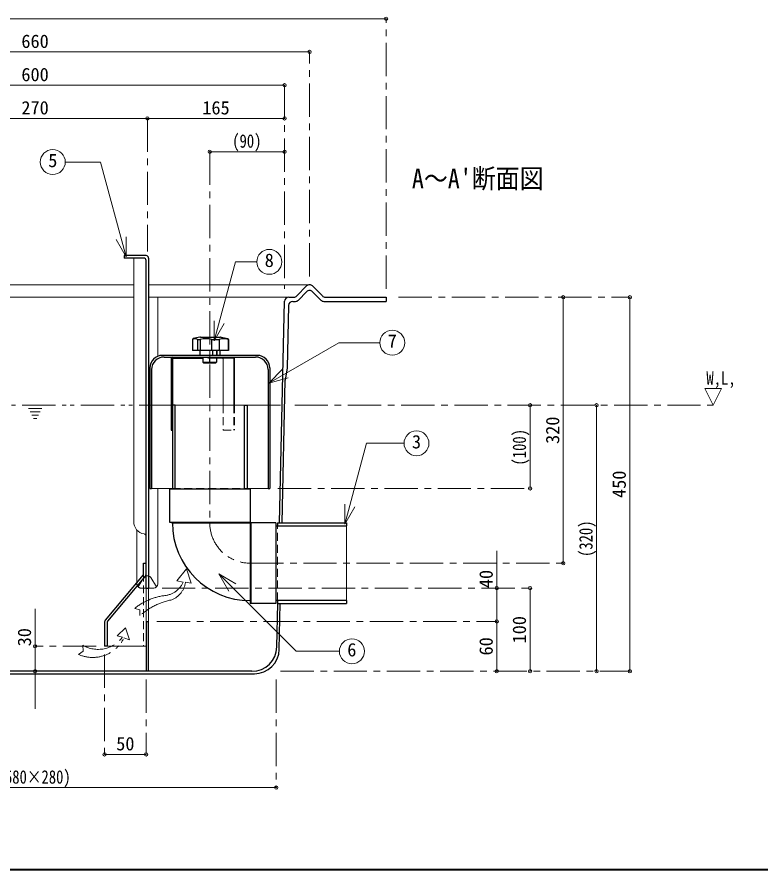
# Model space of a CAD drawing. Units: millimetres at full size, sheet at 1:8; some dimension numbers follow another scale. Extents: x -1685 to 1555, y -1115 to 1133.
# Drawn here: x -991 to -97, y -1115 to -89 of the extents above; entities that cross this region are included whole.
import ezdxf
from ezdxf.enums import TextEntityAlignment as Align

# ---------------------------------------------------------------- set-up
doc = ezdxf.new("R2010")
doc.units = ezdxf.units.MM
doc.header["$LTSCALE"] = 8
doc.header["$PDMODE"] = 32
doc.header["$PDSIZE"] = 4
for name, pattern in [('CHAIN1', [8, 5, -1, 1, -1]), ('DASHED1', [1.8, 1.2, -0.6]), ('DOUBLE_CHAIN1', [8.8, 5, -1, 0.6, -0.6, 0.6, -1])]:
    doc.linetypes.add(name, pattern=pattern)
doc.layers.add('0-0_ﾚｲﾔ1', color=4, linetype='Continuous', lineweight=9)
doc.styles.add('ＭＳ ゴシック', font='')
doc.styles.get('ＭＳ ゴシック').set_extended_font_data('MS Gothic')

msp = doc.modelspace()

# ---------------------------------------------------------------- linework, layer by layer
at = {"layer": '0-0_ﾚｲﾔ1'}
for p, q in [((-547.576, -90.982), (-1391.576, -90.982)), ((-639.576, -130.982), (-1299.576, -130.982)), ((-669.576, -170.982), (-1269.576, -170.982)), ((-834.576, -210.982), (-1104.576, -210.982)), ((-669.576, -210.982), (-834.576, -210.982)), ((-669.576, -250.982), (-759.576, -250.982)), ((-1088.076, -410.982), (-851.076, -410.982)), ((-833.076, -410.982), (-639.576, -410.982)), ((-1088.076, -425.982), (-851.076, -425.982)), ((-664.686, -425.982), (-833.076, -425.982)), ((-821.988, -496.992), (-821.988, -425.982)), ((-334.576, -745.982), (-334.576, -425.982)), ((-254.576, -875.982), (-254.576, -425.982)), ((-731.331, -499.482), (-748.956, -499.482)), ((-743.571, -500.232), (-743.571, -555.982)), ((-730.581, -500.232), (-730.581, -555.982)), ((-729.831, -499.482), (-729.831, -555.982)), ((-374.576, -655.982), (-374.576, -555.982)), ((-294.576, -555.982), (-294.576, -875.982)), ((-829.576, -655.982), (-804.576, -655.982)), ((-821.988, -770.982), (-821.988, -655.982)), ((-689.576, -655.982), (-714.576, -655.982)), ((-847.165, -706.083), (-847.165, -768.966)), ((-414.576, -815.982), (-414.576, -730.982)), ((-823.452, -774.517), (-830.318, -763.361)), ((-826.988, -775.982), (-833.076, -775.982)), ((-374.576, -775.982), (-374.576, -875.982)), ((-969.576, -800.982), (-969.576, -920.982)), ((-414.576, -875.982), (-414.576, -815.982)), ((-836.076, -975.982), (-886.076, -975.982)), ((-679.576, -1015.982), (-1259.576, -1015.982))]:
    msp.add_line(p, q, dxfattribs=at)
at = {"layer": '0-0_ﾚｲﾔ1', "linetype": 'CHAIN1'}
for p, q in [((-547.576, -415.982), (-547.576, -90.982)), ((-639.576, -400.982), (-639.576, -130.982)), ((-669.576, -170.982), (-669.576, -415.982)), ((-834.576, -210.982), (-834.576, -370.982)), ((-759.576, -250.982), (-759.576, -697.445)), ((-532.576, -425.982), (-254.576, -425.982)), ((-657.465, -555.982), (-154.576, -555.982)), ((-677.576, -655.982), (-374.576, -655.982)), ((-711.076, -745.982), (-334.576, -745.982)), ((-816.988, -775.982), (-374.576, -775.982)), ((-823.076, -815.982), (-414.576, -815.982)), ((-896.076, -845.982), (-969.576, -845.982)), ((-886.076, -855.982), (-886.076, -975.982)), ((-674.576, -875.982), (-254.576, -875.982)), ((-836.076, -885.982), (-836.076, -975.982)), ((-679.576, -885.982), (-679.576, -1015.982))]:
    msp.add_line(p, q, dxfattribs=at)
at = {"layer": '0-0_ﾚｲﾔ1', "color": 7, "lineweight": 18}
for p, q in [((-933.29, -263.363), (-890.78, -263.363)), ((-860.259, -377.27), (-890.78, -263.363)), ((-860.259, -377.27), (-872.259, -356.485)), ((-860.259, -377.27), (-860.259, -353.27)), ((-851.076, -378.982), (-851.076, -695.982)), ((-754.316, -478.511), (-728.848, -383.462)), ((-703.058, -383.462), (-728.848, -383.462)), ((-754.316, -478.511), (-754.316, -454.511)), ((-754.316, -478.511), (-742.316, -457.726)), ((-688.661, -529.308), (-604.524, -480.731)), ((-604.524, -480.731), (-555.177, -480.731)), ((-748.956, -499.482), (-751.326, -499.482)), ((-748.956, -497.982), (-748.956, -499.482)), ((-688.661, -529.308), (-671.691, -512.337)), ((-688.661, -529.308), (-665.479, -523.096)), ((-144.576, -535.982), (-154.576, -555.982)), ((-801.076, -555.982), (-718.076, -555.982)), ((-597.214, -699.057), (-597.214, -675.057)), ((-597.214, -699.057), (-585.214, -678.273)), ((-595.032, -790.982), (-595.032, -700.982)), ((-748.87, -758.774), (-728.085, -770.774)), ((-748.87, -758.774), (-736.87, -779.558)), ((-748.87, -758.774), (-655.682, -851.961)), ((-836.076, -775.982), (-836.076, -815.982)), ((-833.076, -775.982), (-833.076, -815.982)), ((-882.576, -845.982), (-836.076, -845.982)), ((-603.757, -851.961), (-655.682, -851.961))]:
    msp.add_line(p, q, dxfattribs=at)
at = {"layer": '0-0_ﾚｲﾔ1', "color": 5, "lineweight": 25}
for p, q in [((-862.576, -375.982), (-862.576, -378.982)), ((-836.076, -375.982), (-862.576, -375.982)), ((-839.076, -378.982), (-862.576, -378.982)), ((-833.076, -378.982), (-833.076, -775.982)), ((-836.076, -775.982), (-836.076, -381.982)), ((-654.894, -424.48), (-643.149, -412.484)), ((-643.149, -419.484), (-652.936, -429.48)), ((-624.258, -424.48), (-636.004, -412.484)), ((-626.217, -429.48), (-636.004, -419.484)), ((-675.61, -697.482), (-669.685, -430.871)), ((-664.686, -425.982), (-658.467, -425.982)), ((-620.686, -425.982), (-547.576, -425.982)), ((-547.576, -425.982), (-547.576, -430.982)), ((-659.796, -430.982), (-656.509, -430.982)), ((-622.644, -430.982), (-547.576, -430.982)), ((-780.198, -476.786), (-780.198, -489.982)), ((-771.5, -474.075), (-779.412, -475.81)), ((-774.508, -476.786), (-774.508, -489.982)), ((-770.643, -473.982), (-746.631, -473.982)), ((-757.389, -476.786), (-757.389, -489.982)), ((-745.775, -474.075), (-737.862, -475.81)), ((-737.603, -476.786), (-737.603, -489.982)), ((-737.076, -489.982), (-780.198, -489.982)), ((-771.576, -489.982), (-771.576, -495.982)), ((-756.365, -489.982), (-756.365, -495.982)), ((-751.687, -489.982), (-751.687, -495.982)), ((-751.169, -489.982), (-751.169, -495.982)), ((-747.576, -489.982), (-747.576, -495.982)), ((-702.576, -495.982), (-816.576, -495.982)), ((-814.576, -497.982), (-704.576, -497.982)), ((-806.076, -499.482), (-806.076, -585.982)), ((-804.576, -500.232), (-804.576, -656.445)), ((-803.826, -499.482), (-767.826, -499.482)), ((-767.826, -497.982), (-767.826, -503.982)), ((-759.576, -503.982), (-759.576, -499.482)), ((-751.326, -497.982), (-751.326, -503.982)), ((-831.576, -510.982), (-831.576, -655.982)), ((-829.576, -512.982), (-829.576, -655.982)), ((-767.826, -503.982), (-751.326, -503.982)), ((-751.326, -503.982), (-752.326, -504.982)), ((-689.576, -512.982), (-689.576, -655.982)), ((-687.576, -510.982), (-687.576, -655.982)), ((-672.609, -697.482), (-668.798, -525.982)), ((-801.076, -555.982), (-804.576, -555.982)), ((-801.076, -656.445), (-801.076, -555.982)), ((-718.076, -555.982), (-718.076, -656.445)), ((-806.076, -585.982), (-804.576, -585.982)), ((-831.576, -655.982), (-829.576, -655.982)), ((-808.076, -656.445), (-808.076, -696.445)), ((-808.076, -656.445), (-711.076, -656.445)), ((-711.076, -656.445), (-711.076, -794.445)), ((-689.576, -655.982), (-687.576, -655.982)), ((-808.076, -696.445), (-804.576, -697.445)), ((-808.076, -696.445), (-711.076, -696.445)), ((-804.576, -697.445), (-711.076, -697.445)), ((-711.076, -696.445), (-710.076, -697.445)), ((-710.076, -697.445), (-710.076, -794.445)), ((-680.076, -697.445), (-710.076, -697.445)), ((-680.076, -697.445), (-680.076, -794.445)), ((-678.032, -697.482), (-595.032, -697.482)), ((-678.032, -697.482), (-678.032, -700.982)), ((-595.032, -697.482), (-595.032, -700.982)), ((-680.076, -700.982), (-595.032, -700.982)), ((-839.775, -760.13), (-885.377, -814.655)), ((-836.775, -761.219), (-882.377, -815.744)), ((-836.076, -775.982), (-833.076, -775.982)), ((-680.076, -794.445), (-711.076, -794.445)), ((-595.032, -790.982), (-680.032, -790.982)), ((-678.924, -846.648), (-677.764, -794.415)), ((-678.032, -790.982), (-678.032, -794.482)), ((-678.032, -794.482), (-595.032, -794.482)), ((-675.99, -849.648), (-674.764, -794.482)), ((-595.032, -790.982), (-595.032, -794.482)), ((-886.076, -816.58), (-886.076, -845.982)), ((-883.076, -817.669), (-883.076, -845.982)), ((-836.076, -815.982), (-836.076, -875.982)), ((-836.076, -815.982), (-833.076, -815.982)), ((-833.076, -875.982), (-833.076, -815.982)), ((-882.076, -845.982), (-886.076, -845.982)), ((-1233.17, -878.982), (-705.983, -878.982)), ((-708.917, -875.982), (-1230.17, -875.982))]:
    msp.add_line(p, q, dxfattribs=at)
at = {"layer": '0-0_ﾚｲﾔ1', "linetype": 'DASHED1'}
for p, q in [((-761.946, -497.982), (-761.946, -499.482)), ((-751.326, -499.482), (-761.946, -499.482)), ((-730.581, -555.982), (-730.581, -585.982)), ((-729.831, -555.982), (-729.831, -585.982)), ((-804.576, -655.982), (-714.576, -655.982)), ((-678.032, -790.982), (-678.032, -700.982)), ((-839.076, -758.206), (-839.076, -845.982)), ((-847.165, -768.966), (-847.165, -770.982)), ((-845.7, -774.517), (-838.834, -763.361)), ((-842.165, -775.982), (-836.076, -775.982))]:
    msp.add_line(p, q, dxfattribs=at)
at = {"layer": '0-0_ﾚｲﾔ1', "linetype": 'DOUBLE_CHAIN1'}
for p, q in [((-1266.687, -555.982), (-804.576, -555.982)), ((-977.576, -559.982), (-961.576, -559.982)), ((-975.576, -563.982), (-963.576, -563.982)), ((-714.576, -555.982), (-672.465, -555.982)), ((-973.576, -567.982), (-965.576, -567.982)), ((-971.576, -571.982), (-967.576, -571.982)), ((-799.001, -767.016), (-787.531, -752.898)), ((-781.943, -769.957), (-787.531, -752.898)), ((-791.51, -768.679), (-799.001, -767.016)), ((-788.783, -768.679), (-781.943, -769.957)), ((-849.815, -800.389), (-843.706, -802.014)), ((-843.678, -808.913), (-843.706, -802.014)), ((-870.91, -833.19), (-860.764, -823.925)), ((-864.647, -834.996), (-870.91, -833.19)), ((-912.381, -844.543), (-911.938, -851.939)), ((-917.325, -855.795), (-911.938, -851.939))]:
    msp.add_line(p, q, dxfattribs=at)
at = {"layer": '0-0_ﾚｲﾔ1', "color": 1, "lineweight": 40}
msp.add_line((1555.424, -1114.982), (-1684.576, -1114.982), dxfattribs=at)
at = {"layer": '0-0_ﾚｲﾔ1', "color": 5, "lineweight": 25}
for points in [[(-664.795, -435.871), (-666.464, -510.982), (-668.798, -525.982)], [(-774.508, -476.786), (-771.076, -476.786), (-771.076, -489.982)], [(-757.389, -476.786), (-748.183, -476.786), (-748.183, -489.982)], [(-737.603, -476.786), (-737.076, -476.786), (-737.076, -489.982)], [(-767.826, -503.982), (-766.826, -504.982), (-752.326, -504.982)], [(-718.076, -555.982), (-714.576, -555.982), (-714.576, -656.445)], [(-839.076, -758.206), (-839.076, -745.982), (-836.076, -745.982)]]:
    msp.add_lwpolyline(points, dxfattribs=at)
at = {"layer": '0-0_ﾚｲﾔ1', "color": 7, "lineweight": 18}
for points in [[(-154.576, -555.982), (-164.576, -535.982), (-144.576, -535.982)], [(-597.214, -699.057), (-571.141, -601.751), (-526.053, -601.751)]]:
    msp.add_lwpolyline(points, dxfattribs=at)
at = {"layer": '0-0_ﾚｲﾔ1', "linetype": 'DASHED1'}
msp.add_lwpolyline([(-743.571, -555.982), (-743.571, -585.982), (-729.831, -585.982)], dxfattribs=at)
at = {"layer": '0-0_ﾚｲﾔ1', "linetype": 'DOUBLE_CHAIN1'}
msp.add_lwpolyline([(-862.771, -835.849), (-856.205, -838.189), (-860.764, -823.925)], dxfattribs=at)
at = {"layer": '0-0_ﾚｲﾔ1', "color": 7, "lineweight": 18}
for centre in [(-948.29, -263.363), (-688.058, -383.462), (-540.177, -480.731), (-511.053, -601.751), (-588.757, -851.961)]:
    msp.add_circle(centre, 15, dxfattribs=at)
at = {"layer": '0-0_ﾚｲﾔ1', "color": 5, "lineweight": 25}
for centre, radius, start, end in [((-839.076, -381.982), 3, 0, 90), ((-836.076, -378.982), 3, 0, 90), ((-639.576, -415.982), 5, 44.3947, 135.6053), ((-639.576, -422.982), 5, 44.3947, 135.6053), ((-664.686, -430.982), 5, 90, 178.72697), ((-658.467, -420.982), 5, 270, 315.6053), ((-656.509, -425.982), 5, 270, 315.6053), ((-622.644, -425.982), 5, 224.3947, 270), ((-620.686, -420.982), 5, 224.3947, 270), ((-659.796, -435.982), 5, 90, 178.72697), ((-779.198, -476.786), 1, 102.36697, 180), ((-777.353, -481.414), 5.432, 58.41904, 121.58096), ((-770.643, -477.982), 4, 90, 102.36697), ((-764.233, -505.492), 29.51, 76.59069, 103.40931), ((-742.893, -493.777), 17.795, 72.70582, 107.29418), ((-746.631, -477.982), 4, 77.63303, 90), ((-738.076, -476.786), 1, 0, 77.63303), ((-816.576, -510.982), 15, 90, 180), ((-814.576, -512.982), 15, 90, 180), ((-804.576, -499.482), 1.5, 90, 180), ((-803.826, -500.232), 0.75, 90, 180), ((-704.576, -512.982), 15, 0, 90), ((-702.576, -510.982), 15, 0, 90), ((-763.701, -493.013), 11.719, 249.39031, 290.60969), ((-755.451, -493.013), 11.719, 249.39031, 290.60969), ((-711.076, -697.445), 93.5, 180, 270), ((-842.076, -758.206), 3, 320.09212, 0), ((-839.076, -759.295), 3, 320.09212, 0), ((-883.076, -816.58), 3, 140.09212, 180), ((-880.076, -817.669), 3, 140.09212, 180), ((-708.917, -845.982), 30, 270, 358.72697), ((-705.983, -848.982), 30, 270, 358.72697)]:
    msp.add_arc(centre, radius, start, end, dxfattribs=at)
at = {"layer": '0-0_ﾚｲﾔ1'}
for centre, radius, start, end in [((-744.321, -500.232), 0.75, 0, 90), ((-731.331, -499.482), 1.5, 0, 90), ((-731.331, -500.232), 0.75, 0, 90), ((-834.576, -765.982), 5, 31.61007, 72.5424), ((-826.988, -770.982), 5, 270, 0)]:
    msp.add_arc(centre, radius, start, end, dxfattribs=at)
at = {"layer": '0-0_ﾚｲﾔ1', "color": 7, "lineweight": 18}
for centre, radius, start, end in [((-836.076, -695.982), 15, 180, 260.40593), ((-839.076, -713.73), 3, 0, 80.40593)]:
    msp.add_arc(centre, radius, start, end, dxfattribs=at)
at = {"layer": '0-0_ﾚｲﾔ1', "linetype": 'CHAIN1'}
msp.add_arc((-711.076, -697.445), 48.5, 180, 270, dxfattribs=at)
at = {"layer": '0-0_ﾚｲﾔ1', "linetype": 'DASHED1'}
for centre, start, end in [((-834.576, -765.982), 72.5424, 148.38993), ((-842.165, -770.982), 180, 270)]:
    msp.add_arc(centre, 5, start, end, dxfattribs=at)
at = {"layer": '0-0_ﾚｲﾔ1', "linetype": 'DOUBLE_CHAIN1'}
for centre, radius, start, end in [((-816.541, -757.812), 27.288, 273.74331, 336.53021), ((-815.291, -765.279), 26.725, 292.27662, 352.6912), ((-804.601, -855.952), 71.635, 98.15213, 129.13625), ((-788.105, -873.456), 85.171, 101.55088, 130.72857), ((-900.382, -817.559), 41.822, 246.10105, 334.0663), ((-893.812, -813.281), 36.361, 239.28967, 323.3302)]:
    msp.add_arc(centre, radius, start, end, dxfattribs=at)
at = {"layer": '0-0_ﾚｲﾔ1', "color": 1}
for p in [(-547.576, -90.982), (-639.576, -130.982), (-669.576, -170.982), (-834.576, -210.982), (-669.576, -210.982), (-759.576, -250.982), (-669.576, -250.982), (-334.576, -425.982), (-254.576, -425.982), (-374.576, -555.982), (-294.576, -555.982), (-374.576, -655.982), (-334.576, -745.982), (-414.576, -775.982), (-374.576, -775.982), (-414.576, -815.982), (-969.576, -845.982), (-969.576, -875.982), (-414.576, -875.982), (-374.576, -875.982), (-294.576, -875.982), (-254.576, -875.982), (-886.076, -975.982), (-836.076, -975.982), (-679.576, -1015.982)]:
    msp.add_point(p, dxfattribs=at)

# ---------------------------------------------------------------- texts
at = {"layer": '0-0_ﾚｲﾔ1', "color": 7, "style": 'ＭＳ ゴシック'}
for s, p in [('660', (-986.076, -130.982)), ('600', (-986.076, -170.982)), ('270', (-986.076, -210.982)), ('165', (-768.576, -210.982)), ('5', (-953.79, -274.363)), ('8', (-693.558, -394.462)), ('7', (-545.677, -491.731)), ('3', (-516.553, -612.751)), ('6', (-594.257, -862.961)), ('50', (-872.076, -975.982))]:
    msp.add_text(s, height=16.13, dxfattribs=at).set_placement(p, align=Align.BOTTOM_LEFT)
for s, height, width, p in [('(90)', 16.13, 0.8, (-732.576, -250.982)), ("A～A'断面図", 23.46, 0.9, (-516.576, -301.982)), ('W,L,', 16.13, 0.8, (-162.576, -535.982)), ('(580×280)', 16.13, 0.8, (-1014.576, -1015.982))]:
    msp.add_text(s, height=height, dxfattribs=dict(at, width=width)).set_placement(p, align=Align.BOTTOM_LEFT)
for s, p in [('320', (-334.576, -602.482)), ('450', (-254.576, -667.482)), ('40', (-414.576, -775.982)), ('100', (-374.576, -842.482)), ('30', (-969.576, -845.982)), ('60', (-414.576, -856.982))]:
    msp.add_text(s, height=16.13, rotation=90, dxfattribs=at).set_placement(p, align=Align.BOTTOM_LEFT)
at = {"layer": '0-0_ﾚｲﾔ1', "color": 7, "style": 'ＭＳ ゴシック', "width": 0.8}
for s, p in [('(100)', (-374.576, -628.482)), ('(320)', (-294.576, -738.482))]:
    msp.add_text(s, height=16.13, rotation=90, dxfattribs=at).set_placement(p, align=Align.BOTTOM_LEFT)

doc.saveas('drawing.dxf')
